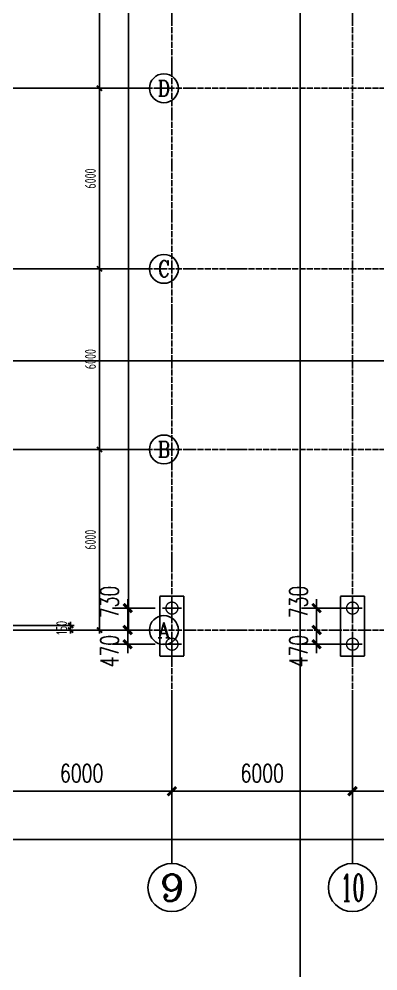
# Model space of a CAD drawing. Extents: x -1389621 to 57380, y -92505 to 283644.
# Drawn here: x -1337611 to -1325685, y -21861 to 9764 of the extents above; entities that cross this region are included whole.
import ezdxf
from ezdxf.enums import TextEntityAlignment as Align

# ---------------------------------------------------------------- set-up
doc = ezdxf.new("R2010")
doc.units = 0
doc.header["$LTSCALE"] = 100
doc.header["$MEASUREMENT"] = 0
doc.linetypes.add('DASH', pattern=[0.35, 0.25, -0.1])
doc.linetypes.add('DOTE', pattern=[2.42, 2, -0.2, 0.02, -0.2])
doc.layers.get('0').update_dxf_attribs({"linetype": 'CONTINUOUS'})
doc.layers.get('Defpoints').update_dxf_attribs({"linetype": 'CONTINUOUS'})
for name, color, linetype in [('AXIS', 3, 'CONTINUOUS'), ('AXIS_TEXT', 7, 'CONTINUOUS'), ('DIM', 3, 'CONTINUOUS'), ('DOTE', 1, 'DOTE'), ('PUB_DIM', 3, 'CONTINUOUS'), ('单桩', 6, 'CONTINUOUS'), ('承台', 2, 'CONTINUOUS'), ('短柱', 2, 'CONTINUOUS')]:
    doc.layers.add(name, color=color, linetype=linetype)
doc.styles.add('_TCH_AXIS', font='COMPLEX', dxfattribs={"bigfont": 'GBCBIG'})
doc.styles.add('_TCH_DIM_T3', font='SIMPLEX', dxfattribs={"width": 0.705882, "bigfont": 'GBCBIG'})
doc.styles.add('COMPLEX', font='COMPLEX')
doc.styles.add('DIM_FONT', font='SIMPLEX', dxfattribs={"width": 0.7, "bigfont": 'GBCBIG'})
doc.styles.add('TSSD_Dimension', font='tssdeng.shx', dxfattribs={"width": 0.7, "bigfont": 'hztxt.shx'})
doc.dimstyles.new('_TCH_ARCH&&100', dxfattribs={"dimtxt": 297.5, "dimasz": 100, "dimexe": 250, "dimexo": 300, "dimgap": 126.25, "dimtad": 1, "dimdec": 0, "dimzin": 0, "dimdsep": 46, "dimtxsty": '_TCH_DIM_T3', "dimblk": 'ARCHTICK', "dimcen": 0.09, "dimazin": 2, "dimtfac": 1, "dimtdec": 0, "dimtix": 1, "dimtmove": 2, "dimatfit": 3, "dimfxl": 0, "dimtolj": 1, "dimtzin": 0, "dimarcsym": 0})
doc.dimstyles.new('AXIS200', dxfattribs={"dimscale": 2, "dimtxt": 300, "dimasz": 1, "dimexe": 250, "dimexo": 300, "dimgap": 150, "dimtad": 1, "dimdec": 0, "dimzin": 0, "dimdsep": 46, "dimtxsty": 'DIM_FONT', "dimblk": '_DIMX', "dimcen": 0.09, "dimse1": 1, "dimse2": 1, "dimclrt": 7, "dimadec": 0, "dimazin": 0, "dimtfac": 1, "dimtdec": 0, "dimtix": 1, "dimtmove": 2, "dimatfit": 3, "dimldrblk": '_DIMX', "dimfxl": 0, "dimtolj": 1, "dimtzin": 0, "dimarcsym": 0})
doc.dimstyles.new('DIMA200', dxfattribs={"dimscale": 2, "dimtxt": 300, "dimasz": 1, "dimexe": 250, "dimexo": 300, "dimgap": 150, "dimtad": 1, "dimdec": 0, "dimzin": 0, "dimdsep": 46, "dimtxsty": 'DIM_FONT', "dimblk": '_DIMX', "dimcen": 0.09, "dimse1": 1, "dimclrt": 7, "dimadec": 0, "dimazin": 0, "dimtfac": 1, "dimtdec": 0, "dimtix": 1, "dimtmove": 2, "dimatfit": 3, "dimldrblk": '_DIMX', "dimfxl": 0, "dimtolj": 1, "dimtzin": 0, "dimarcsym": 0})
doc.dimstyles.new('DIMB200', dxfattribs={"dimscale": 2, "dimtxt": 300, "dimasz": 1, "dimexe": 250, "dimexo": 300, "dimgap": 150, "dimtad": 1, "dimdec": 0, "dimzin": 0, "dimdsep": 46, "dimtxsty": 'DIM_FONT', "dimblk": '_DIMX', "dimcen": 0.09, "dimse2": 1, "dimclrt": 7, "dimadec": 0, "dimazin": 0, "dimtfac": 1, "dimtdec": 0, "dimtix": 1, "dimtmove": 2, "dimatfit": 3, "dimldrblk": '_DIMX', "dimfxl": 0, "dimtolj": 1, "dimtzin": 0, "dimarcsym": 0})
doc.dimstyles.new('DIMN200', dxfattribs={"dimscale": 2, "dimtxt": 300, "dimasz": 1, "dimexe": 250, "dimexo": 300, "dimgap": 150, "dimtad": 1, "dimdec": 0, "dimzin": 0, "dimdsep": 46, "dimtxsty": 'DIM_FONT', "dimblk": '_DIMX', "dimcen": 0.09, "dimclrt": 7, "dimadec": 0, "dimazin": 0, "dimtfac": 1, "dimtdec": 0, "dimtix": 1, "dimtmove": 2, "dimatfit": 3, "dimldrblk": '_DIMX', "dimfxl": 0, "dimtolj": 1, "dimtzin": 0, "dimarcsym": 0})
doc.dimstyles.new('TSSD_100_100', dxfattribs={"dimtxt": 300, "dimasz": 100, "dimexe": 100, "dimexo": 250, "dimgap": 100, "dimtad": 1, "dimdec": 0, "dimzin": 0, "dimdsep": 46, "dimtxsty": 'TSSD_Dimension', "dimblk": 'ARCHTICK', "dimblk1": 'ARCHTICK', "dimblk2": 'ARCHTICK', "dimcen": 0, "dimdle": 100, "dimclrt": 7, "dimadec": 0, "dimazin": 0, "dimtfac": 1, "dimtdec": 0, "dimtix": 1, "dimtmove": 2, "dimatfit": 3, "dimfxl": 0, "dimtolj": 1, "dimtzin": 0, "dimarcsym": 0})

# ---------------------------------------------------------------- blocks, each defined once
blk = doc.blocks.new('_ArchTick')
at = {"color": 0, "linetype": 'ByBlock'}
blk.add_lwpolyline([(-0.71, -0.71, 0.5, 0.5, 0), (0.71, 0.71, 0.5, 0.5, 0)], format="xyseb", dxfattribs=at)
blk = doc.blocks.new('*D958')
at = {"layer": 'Defpoints', "color": 0, "ltscale": 100}
for p in [(-407942, 83067), (-405849, 83067), (-407942, 77067)]:
    blk.add_point(p, dxfattribs=at)
at = {"layer": 'DIM', "color": 0, "lineweight": -2, "ltscale": 100}
for p, q in [((-405849, 76947), (-405849, 83187)), ((-407642, 83067), (-405729, 83067)), ((-407642, 77067), (-405729, 77067))]:
    blk.add_line(p, q, dxfattribs=at)
at = {"layer": 'DIM', "color": 0, "lineweight": -2, "ltscale": 100, "xscale": 120, "yscale": 120, "zscale": 120}
for p, rotation in [((-405849, 83067), 90), ((-405849, 77067), 270)]:
    blk.add_blockref('_ArchTick', p, dxfattribs=dict(at, rotation=rotation))
at = {"layer": 'DIM', "color": 7, "ltscale": 100, "insert": (-406149, 80067), "char_height": 360, "attachment_point": 5, "rotation": 90, "style": 'TSSD_Dimension'}
blk.add_mtext('\\A1;6000', dxfattribs=at)
blk = doc.blocks.new('*D959')
at = {"layer": 'Defpoints', "color": 0, "ltscale": 100}
for p in [(-407942, 89067), (-405849, 89067), (-407942, 83067)]:
    blk.add_point(p, dxfattribs=at)
at = {"layer": 'DIM', "color": 0, "lineweight": -2, "ltscale": 100}
for p, q in [((-405849, 82947), (-405849, 89187)), ((-407642, 89067), (-405729, 89067)), ((-407642, 83067), (-405729, 83067))]:
    blk.add_line(p, q, dxfattribs=at)
at = {"layer": 'DIM', "color": 0, "lineweight": -2, "ltscale": 100, "xscale": 120, "yscale": 120, "zscale": 120}
for p, rotation in [((-405849, 89067), 90), ((-405849, 83067), 270)]:
    blk.add_blockref('_ArchTick', p, dxfattribs=dict(at, rotation=rotation))
at = {"layer": 'DIM', "color": 7, "ltscale": 100, "insert": (-406149, 86067), "char_height": 360, "attachment_point": 5, "rotation": 90, "style": 'TSSD_Dimension'}
blk.add_mtext('\\A1;6000', dxfattribs=at)
blk = doc.blocks.new('*D960')
at = {"layer": 'Defpoints', "color": 0, "ltscale": 100}
for p in [(-407942, 95067), (-405849, 95067), (-407942, 89067)]:
    blk.add_point(p, dxfattribs=at)
at = {"layer": 'DIM', "color": 0, "lineweight": -2, "ltscale": 100}
for p, q in [((-407642, 95067), (-405729, 95067)), ((-405849, 88947), (-405849, 95187)), ((-407642, 89067), (-405729, 89067))]:
    blk.add_line(p, q, dxfattribs=at)
at = {"layer": 'DIM', "color": 0, "lineweight": -2, "ltscale": 100, "xscale": 120, "yscale": 120, "zscale": 120}
for p, rotation in [((-405849, 95067), 90), ((-405849, 89067), 270)]:
    blk.add_blockref('_ArchTick', p, dxfattribs=dict(at, rotation=rotation))
at = {"layer": 'DIM', "color": 7, "ltscale": 100, "insert": (-406149, 92067), "char_height": 360, "attachment_point": 5, "rotation": 90, "style": 'TSSD_Dimension'}
blk.add_mtext('\\A1;6000', dxfattribs=at)
blk = doc.blocks.new('*D961')
at = {"layer": 'Defpoints', "color": 0, "ltscale": 100}
for p in [(-407942, 101067), (-405849, 101067), (-407942, 95067)]:
    blk.add_point(p, dxfattribs=at)
at = {"layer": 'DIM', "color": 0, "lineweight": -2, "ltscale": 100}
for p, q in [((-407642, 101067), (-405729, 101067)), ((-405849, 94947), (-405849, 101187)), ((-407642, 95067), (-405729, 95067))]:
    blk.add_line(p, q, dxfattribs=at)
at = {"layer": 'DIM', "color": 0, "lineweight": -2, "ltscale": 100, "xscale": 120, "yscale": 120, "zscale": 120}
for p, rotation in [((-405849, 101067), 90), ((-405849, 95067), 270)]:
    blk.add_blockref('_ArchTick', p, dxfattribs=dict(at, rotation=rotation))
at = {"layer": 'DIM', "color": 7, "ltscale": 100, "insert": (-406149, 98067), "char_height": 360, "attachment_point": 5, "rotation": 90, "style": 'TSSD_Dimension'}
blk.add_mtext('\\A1;6000', dxfattribs=at)
blk = doc.blocks.new('*D970')
at = {"layer": 'Defpoints', "color": 0, "ltscale": 100}
for p in [(-408182, 149067), (-404889, 149067), (-408182, 77067)]:
    blk.add_point(p, dxfattribs=at)
at = {"layer": 'DIM', "color": 0, "lineweight": -2, "ltscale": 100}
for p, q in [((-407882, 149067), (-404769, 149067)), ((-404889, 76947), (-404889, 149187)), ((-407882, 77067), (-404769, 77067))]:
    blk.add_line(p, q, dxfattribs=at)
at = {"layer": 'DIM', "color": 0, "lineweight": -2, "ltscale": 100, "xscale": 120, "yscale": 120, "zscale": 120}
for p, rotation in [((-404889, 149067), 90), ((-404889, 77067), 270)]:
    blk.add_blockref('_ArchTick', p, dxfattribs=dict(at, rotation=rotation))
at = {"layer": 'DIM', "color": 7, "ltscale": 100, "insert": (-405189, 113067), "char_height": 360, "attachment_point": 5, "rotation": 90, "style": 'TSSD_Dimension'}
blk.add_mtext('\\A1;72000', dxfattribs=at)
blk = doc.blocks.new('_AXISO')
blk.add_circle((0, 0), 0.5)
at = {"layer": 'AXIS_TEXT', "style": 'COMPLEX', "width": 1.041667}
blk.add_attdef('A', text='', height=0.56, dxfattribs=at).set_placement((-0.25, -0.28), (0.25, -0.28), align=Align.FIT)
blk = doc.blocks.new('*D987')
at = {"layer": 'Defpoints', "color": 0, "ltscale": 100}
for p in [(-408402, 77217), (-406809, 77217), (-408402, 77067)]:
    blk.add_point(p, dxfattribs=at)
at = {"layer": 'DIM', "color": 0, "lineweight": -2, "ltscale": 100}
for p, q in [((-408102, 77217), (-406689, 77217)), ((-406809, 77217), (-406809, 77337)), ((-406809, 77067), (-406809, 77217)), ((-408102, 77067), (-406689, 77067)), ((-406809, 77067), (-406809, 76947))]:
    blk.add_line(p, q, dxfattribs=at)
at = {"layer": 'DIM', "color": 0, "lineweight": -2, "ltscale": 100, "xscale": 120, "yscale": 120, "zscale": 120}
for p, rotation in [((-406809, 77217), 270), ((-406809, 77067), 90)]:
    blk.add_blockref('_ArchTick', p, dxfattribs=dict(at, rotation=rotation))
at = {"layer": 'DIM', "color": 7, "ltscale": 100, "insert": (-407109, 77142), "char_height": 360, "attachment_point": 5, "rotation": 90, "style": 'TSSD_Dimension'}
blk.add_mtext('\\A1;150', dxfattribs=at)
blk = doc.blocks.new('_DIMX')
blk.add_line((-150, 0), (150, 0))
at = {"const_width": 50}
blk.add_lwpolyline([(-70, -70), (70, 70)], dxfattribs=at)
blk = doc.blocks.new('*D1214')
at = {"layer": 'AXIS', "color": 0, "lineweight": -2}
for p, q in [((-1380531, -13331), (-1380531, -17990)), ((-1302531, -13331), (-1302531, -17990)), ((-1302533, -17490), (-1380529, -17490))]:
    blk.add_line(p, q, dxfattribs=at)
at = {"layer": 'Defpoints', "color": 0}
for p in [(-1380531, -12731), (-1302531, -12731), (-1380531, -17490)]:
    blk.add_point(p, dxfattribs=at)
at = {"layer": 'AXIS', "color": 0, "lineweight": -2, "xscale": 2, "yscale": 2, "zscale": 2, "rotation": 180}
blk.add_blockref('_DIMX', (-1380531, -17490), dxfattribs=at)
at = {"layer": 'AXIS', "color": 0, "lineweight": -2, "xscale": 2, "yscale": 2, "zscale": 2}
blk.add_blockref('_DIMX', (-1302531, -17490), dxfattribs=at)
at = {"layer": 'AXIS', "color": 7, "insert": (-1341531, -16890), "char_height": 600, "attachment_point": 5, "style": 'DIM_FONT'}
blk.add_mtext('\\A1;78000', dxfattribs=at)
blk = doc.blocks.new('*D1184')
at = {"layer": 'AXIS', "color": 0, "lineweight": -2}
blk.add_line((-1326533, -15890), (-1332529, -15890), dxfattribs=at)
at = {"layer": 'Defpoints', "color": 0}
for p in [(-1332531, -12731), (-1326531, -12731), (-1332531, -15890)]:
    blk.add_point(p, dxfattribs=at)
at = {"layer": 'AXIS', "color": 0, "lineweight": -2, "xscale": 2, "yscale": 2, "zscale": 2, "rotation": 180}
blk.add_blockref('_DIMX', (-1332531, -15890), dxfattribs=at)
at = {"layer": 'AXIS', "color": 0, "lineweight": -2, "xscale": 2, "yscale": 2, "zscale": 2}
blk.add_blockref('_DIMX', (-1326531, -15890), dxfattribs=at)
at = {"layer": 'AXIS', "color": 7, "insert": (-1329531, -15290), "char_height": 600, "attachment_point": 5, "style": 'DIM_FONT'}
blk.add_mtext('\\A1;6000', dxfattribs=at)
blk = doc.blocks.new('*D1185')
at = {"layer": 'AXIS', "color": 0, "lineweight": -2}
blk.add_line((-1326533, -15890), (-1332529, -15890), dxfattribs=at)
at = {"layer": 'Defpoints', "color": 0}
for p in [(-1332531, -12731), (-1326531, -12731), (-1332531, -15890)]:
    blk.add_point(p, dxfattribs=at)
at = {"layer": 'AXIS', "color": 0, "lineweight": -2, "xscale": 2, "yscale": 2, "zscale": 2, "rotation": 180}
blk.add_blockref('_DIMX', (-1332531, -15890), dxfattribs=at)
at = {"layer": 'AXIS', "color": 0, "lineweight": -2, "xscale": 2, "yscale": 2, "zscale": 2}
blk.add_blockref('_DIMX', (-1326531, -15890), dxfattribs=at)
at = {"layer": 'AXIS', "color": 7, "insert": (-1329531, -15290), "char_height": 600, "attachment_point": 5, "style": 'DIM_FONT'}
blk.add_mtext('\\A1;6000', dxfattribs=at)
blk = doc.blocks.new('*D1186')
at = {"layer": 'AXIS', "color": 0, "lineweight": -2}
blk.add_line((-1320533, -15890), (-1326529, -15890), dxfattribs=at)
at = {"layer": 'Defpoints', "color": 0}
for p in [(-1326531, -12731), (-1320531, -12731), (-1326531, -15890)]:
    blk.add_point(p, dxfattribs=at)
at = {"layer": 'AXIS', "color": 0, "lineweight": -2, "xscale": 2, "yscale": 2, "zscale": 2, "rotation": 180}
blk.add_blockref('_DIMX', (-1326531, -15890), dxfattribs=at)
at = {"layer": 'AXIS', "color": 0, "lineweight": -2, "xscale": 2, "yscale": 2, "zscale": 2}
blk.add_blockref('_DIMX', (-1320531, -15890), dxfattribs=at)
at = {"layer": 'AXIS', "color": 7, "insert": (-1323531, -15290), "char_height": 600, "attachment_point": 5, "style": 'DIM_FONT'}
blk.add_mtext('\\A1;6000', dxfattribs=at)
blk = doc.blocks.new('*D1195')
at = {"layer": 'AXIS', "color": 0, "lineweight": -2}
blk.add_line((-1332533, -15890), (-1338529, -15890), dxfattribs=at)
at = {"layer": 'Defpoints', "color": 0}
for p in [(-1338531, -12731), (-1332531, -12731), (-1338531, -15890)]:
    blk.add_point(p, dxfattribs=at)
at = {"layer": 'AXIS', "color": 0, "lineweight": -2, "xscale": 2, "yscale": 2, "zscale": 2, "rotation": 180}
blk.add_blockref('_DIMX', (-1338531, -15890), dxfattribs=at)
at = {"layer": 'AXIS', "color": 0, "lineweight": -2, "xscale": 2, "yscale": 2, "zscale": 2}
blk.add_blockref('_DIMX', (-1332531, -15890), dxfattribs=at)
at = {"layer": 'AXIS', "color": 7, "insert": (-1335531, -15290), "char_height": 600, "attachment_point": 5, "style": 'DIM_FONT'}
blk.add_mtext('\\A1;6000', dxfattribs=at)
blk = doc.blocks.new('U_B0HTE')
at = {"layer": '单桩'}
for p, q in [((0, 269.25), (0, -269.25)), ((-269.25, 0), (269.25, 0))]:
    blk.add_line(p, q, dxfattribs=at)
at = {"layer": '单桩', "const_width": 38.5}
blk.add_lwpolyline([(-169.25, 0, 1), (169.25, 0, 1)], format="xyb", close=True, dxfattribs=at)
at = {"style": 'DIM_FONT', "width": 0.8, "flags": 9}
for tag in ['YSIZE', 'XSIZE']:
    blk.add_attdef(tag, (0, 0), '', height=0.5, dxfattribs=at)
blk = doc.blocks.new('*D1111')
at = {"layer": 'Defpoints', "color": 0}
for p in [(-1334001, -9806), (-1332491, -9806), (-1332491, -10536)]:
    blk.add_point(p, dxfattribs=at)
at = {"layer": 'PUB_DIM', "color": 0, "lineweight": -2}
for p, q in [((-1333091, -9806), (-1334501, -9806)), ((-1334001, -10534), (-1334001, -9808))]:
    blk.add_line(p, q, dxfattribs=at)
at = {"layer": 'PUB_DIM', "color": 0, "lineweight": -2, "xscale": 2, "yscale": 2, "zscale": 2}
for p, rotation in [((-1334001, -9806), 90), ((-1334001, -10536), 270)]:
    blk.add_blockref('_DIMX', p, dxfattribs=dict(at, rotation=rotation))
at = {"layer": 'PUB_DIM', "color": 7, "insert": (-1334601, -9604), "char_height": 600, "attachment_point": 5, "rotation": 90, "style": 'DIM_FONT'}
blk.add_mtext('\\A1;730', dxfattribs=at)
blk = doc.blocks.new('*D1112')
at = {"layer": 'Defpoints', "color": 0}
for p in [(-1334001, -10536), (-1332491, -10536), (-1332491, -11006)]:
    blk.add_point(p, dxfattribs=at)
at = {"layer": 'PUB_DIM', "color": 0, "lineweight": -2}
for p, q in [((-1334001, -10534), (-1334001, -10532)), ((-1334001, -11006), (-1334001, -10536)), ((-1333091, -11006), (-1334501, -11006)), ((-1334001, -11008), (-1334001, -11010))]:
    blk.add_line(p, q, dxfattribs=at)
at = {"layer": 'PUB_DIM', "color": 0, "lineweight": -2, "xscale": 2, "yscale": 2, "zscale": 2}
for p, rotation in [((-1334001, -10536), 270), ((-1334001, -11006), 90)]:
    blk.add_blockref('_DIMX', p, dxfattribs=dict(at, rotation=rotation))
at = {"layer": 'PUB_DIM', "color": 7, "insert": (-1334601, -11236), "char_height": 600, "attachment_point": 5, "rotation": 90, "style": 'DIM_FONT'}
blk.add_mtext('\\A1;470', dxfattribs=at)
blk = doc.blocks.new('*D1121')
at = {"layer": 'Defpoints', "color": 0}
for p in [(-1327723, -10536), (-1326213, -10536), (-1326213, -11006)]:
    blk.add_point(p, dxfattribs=at)
at = {"layer": 'PUB_DIM', "color": 0, "lineweight": -2}
for p, q in [((-1327723, -10534), (-1327723, -10532)), ((-1327723, -11006), (-1327723, -10536)), ((-1326813, -11006), (-1328223, -11006)), ((-1327723, -11008), (-1327723, -11010))]:
    blk.add_line(p, q, dxfattribs=at)
at = {"layer": 'PUB_DIM', "color": 0, "lineweight": -2, "xscale": 2, "yscale": 2, "zscale": 2}
for p, rotation in [((-1327723, -10536), 270), ((-1327723, -11006), 90)]:
    blk.add_blockref('_DIMX', p, dxfattribs=dict(at, rotation=rotation))
at = {"layer": 'PUB_DIM', "color": 7, "insert": (-1328323, -11236), "char_height": 600, "attachment_point": 5, "rotation": 90, "style": 'DIM_FONT'}
blk.add_mtext('\\A1;470', dxfattribs=at)
blk = doc.blocks.new('*D1122')
at = {"layer": 'Defpoints', "color": 0}
for p in [(-1327723, -9806), (-1326213, -9806), (-1326213, -10536)]:
    blk.add_point(p, dxfattribs=at)
at = {"layer": 'PUB_DIM', "color": 0, "lineweight": -2}
for p, q in [((-1326813, -9806), (-1328223, -9806)), ((-1327723, -10534), (-1327723, -9808))]:
    blk.add_line(p, q, dxfattribs=at)
at = {"layer": 'PUB_DIM', "color": 0, "lineweight": -2, "xscale": 2, "yscale": 2, "zscale": 2}
for p, rotation in [((-1327723, -9806), 90), ((-1327723, -10536), 270)]:
    blk.add_blockref('_DIMX', p, dxfattribs=dict(at, rotation=rotation))
at = {"layer": 'PUB_DIM', "color": 7, "insert": (-1328323, -9604), "char_height": 600, "attachment_point": 5, "rotation": 90, "style": 'DIM_FONT'}
blk.add_mtext('\\A1;730', dxfattribs=at)
blk = doc.blocks.new('*D1046')
at = {"layer": 'Defpoints', "color": 0}
for p in [(-1302531, -1589), (-1374531, -6946), (-1302531, -6946)]:
    blk.add_point(p, dxfattribs=at)
at = {"layer": 'PUB_DIM', "color": 0, "lineweight": -2}
for p, q in [((-1374531, -6646), (-1374531, -1339)), ((-1302531, -6646), (-1302531, -1339)), ((-1374531, -1589), (-1302531, -1589))]:
    blk.add_line(p, q, dxfattribs=at)
at = {"layer": 'PUB_DIM', "color": 0, "lineweight": -2, "xscale": 100, "yscale": 100, "zscale": 100, "rotation": 180}
blk.add_blockref('_ArchTick', (-1374531, -1589), dxfattribs=at)
at = {"layer": 'PUB_DIM', "color": 0, "lineweight": -2, "xscale": 100, "yscale": 100, "zscale": 100}
blk.add_blockref('_ArchTick', (-1302531, -1589), dxfattribs=at)
at = {"layer": 'PUB_DIM', "color": 0, "insert": (-1338531, -1314), "char_height": 297.5, "attachment_point": 5, "style": '_TCH_DIM_T3'}
blk.add_mtext('\\A1;72000', dxfattribs=at)
blk = doc.blocks.new('A$C1196324F')
at = {"layer": 'AXIS'}
for p, q in [((45639.7, 23757.3), (49394.4, 23757.3)), ((45639.7, 17757.3), (49394.4, 17757.3)), ((45639.7, 11757.3), (49394.4, 11757.3)), ((45639.7, 5757.3), (49394.4, 5757.3))]:
    blk.add_line(p, q, dxfattribs=at)
at = {"layer": 'DOTE', "linetype": 'DOTE', "ltscale": 10}
for p, q in [((45639.7, 23757.3), (4217.7, 23757.3)), ((45639.7, 17757.3), (4217.7, 17757.3)), ((45639.7, 11757.3), (4217.7, 11757.3)), ((45639.7, 5757.3), (4217.7, 5757.3)), ((45639.7, 5907.3), (8539.7, 5907.3))]:
    blk.add_line(p, q, dxfattribs=at)
at = {"layer": 'AXIS'}
ref = blk.add_blockref('_AXISO', (49874.4, 23757.3), dxfattribs=dict(at, xscale=960, yscale=960, zscale=960))
ref.add_attrib('A', 'D', dxfattribs={"layer": 'AXIS_TEXT', "ltscale": 0.5, "height": 522.3, "style": '_TCH_AXIS'}).set_placement((49662.9, 23496.2), (50085.8, 23496.2), align=Align.FIT)
ref = blk.add_blockref('_AXISO', (49874.4, 17757.3), dxfattribs=dict(at, xscale=960, yscale=960, zscale=960))
ref.add_attrib('A', 'C', dxfattribs={"layer": 'AXIS_TEXT', "ltscale": 0.5, "height": 546.8, "style": '_TCH_AXIS'}).set_placement((49679.1, 17483.9), (50069.6, 17483.9), align=Align.FIT)
ref = blk.add_blockref('_AXISO', (49874.4, 11757.3), dxfattribs=dict(at, xscale=960, yscale=960, zscale=960))
ref.add_attrib('A', 'B', dxfattribs={"layer": 'AXIS_TEXT', "ltscale": 0.5, "height": 522.3, "style": '_TCH_AXIS'}).set_placement((49662.9, 11496.2), (50085.8, 11496.2), align=Align.FIT)
ref = blk.add_blockref('_AXISO', (49874.4, 5757.3), dxfattribs=dict(at, xscale=960, yscale=960, zscale=960))
ref.add_attrib('A', 'A', dxfattribs={"layer": 'AXIS_TEXT', "ltscale": 0.5, "height": 510.2, "style": '_TCH_AXIS'}).set_placement((49655.7, 5502.2), (50093, 5502.2), align=Align.FIT)
at = {"layer": 'DIM', "ltscale": 100}
for p1, p2, distance, picture, middle in [((45399.7, 5757.3), (45399.7, 77757.3), -3292.9, '*D970', (48392.6, 41757.3)), ((45639.7, 23757.3), (45639.7, 29757.3), -2092.9, '*D961', (47432.6, 26757.3)), ((45639.7, 17757.3), (45639.7, 23757.3), -2092.9, '*D960', (47432.6, 20757.3)), ((45639.7, 11757.3), (45639.7, 17757.3), -2092.9, '*D959', (47432.6, 14757.3)), ((45639.7, 5757.3), (45639.7, 11757.3), -2092.9, '*D958', (47432.6, 8757.3))]:
    dim = blk.add_aligned_dim(p1=p1, p2=p2, distance=distance, dimstyle='TSSD_100_100', override={"dimscale": 1.2}, dxfattribs=at)
    dim.commit()
    dim.dimension.update_dxf_attribs({"geometry": picture, "text_midpoint": middle, "insert": (453582, -71309.2)})
dim = blk.add_aligned_dim(p1=(45179.7, 5757.3), p2=(45179.7, 5907.3), distance=-1592.9, text='150', dimstyle='TSSD_100_100', override={"dimscale": 1.2}, dxfattribs=at)
dim.commit()
dim.dimension.update_dxf_attribs({"geometry": '*D987', "text_midpoint": (46472.6, 5832.3), "insert": (453582, -71309.2)})

msp = doc.modelspace()

# ---------------------------------------------------------------- linework, layer by layer
at = {"ltscale": 100}
msp.add_line((-1328270.64, 88641.118), (-1328270.64, -92505.083), dxfattribs=at)
at = {"layer": 'AXIS'}
for p, q in [((-1332530.64, -18289.52), (-1332530.64, -12730.667)), ((-1326530.64, -18289.52), (-1326530.64, -12730.667))]:
    msp.add_line(p, q, dxfattribs=at)
at = {"layer": 'DOTE'}
for p, q in [((-1332530.64, -12730.667), (-1332530.64, 62464.148)), ((-1326530.64, -12730.667), (-1326530.64, 62464.148)), ((-1326530.64, -12730.667), (-1326530.64, 62464.148)), ((-1381530.64, 7464.148), (-1301530.64, 7464.148)), ((-1381530.64, 1464.148), (-1301530.64, 1464.148)), ((-1381530.64, -4535.852), (-1301530.64, -4535.852)), ((-1381530.64, -10535.852), (-1301530.64, -10535.852))]:
    msp.add_line(p, q, dxfattribs=at)
at = {"layer": '承台', "linetype": 'DASH'}
for p, q in [((-1332930.64, -11405.852), (-1332930.64, -9405.852)), ((-1332930.64, -9405.852), (-1332130.64, -9405.852)), ((-1332130.64, -9405.852), (-1332130.64, -11405.852)), ((-1326930.64, -9405.852), (-1326130.64, -9405.852)), ((-1326930.64, -11405.852), (-1326930.64, -9405.852)), ((-1326130.64, -9405.852), (-1326130.64, -11405.852)), ((-1332130.64, -11405.852), (-1332930.64, -11405.852)), ((-1326130.64, -11405.852), (-1326930.64, -11405.852))]:
    msp.add_line(p, q, dxfattribs=at)

# ---------------------------------------------------------------- block references
at = {"layer": 'AXIS'}
ref = msp.add_blockref('_AXISO', (-1332530.64, -19089.52), dxfattribs=dict(at, xscale=1600, yscale=1600, zscale=1600))
ref.add_attrib('A', '9', dxfattribs={"layer": 'AXIS_TEXT', "height": 896, "style": 'COMPLEX', "width": 1.339286}).set_placement((-1332930.64, -19537.52), (-1332130.64, -19537.52), align=Align.FIT)
ref = msp.add_blockref('_AXISO', (-1326530.64, -19089.52), dxfattribs=dict(at, xscale=1600, yscale=1600, zscale=1600))
ref.add_attrib('A', '10', dxfattribs={"layer": 'AXIS_TEXT', "height": 896, "style": 'COMPLEX', "width": 0.646552}).set_placement((-1326930.64, -19537.52), (-1326130.64, -19537.52), align=Align.FIT)
at = {"layer": '单桩', "xscale": 1.18, "yscale": 1.18, "zscale": 1.18, "rotation": 180}
for p in [(-1332530.64, -9805.852), (-1326530.64, -9805.852), (-1332530.64, -11005.852), (-1326530.64, -11005.852)]:
    msp.add_blockref('U_B0HTE', p, dxfattribs=at)
at = {"layer": '短柱', "ltscale": 100}
msp.add_blockref('A$C1196324F', (-1382670.382, -16293.201), dxfattribs=at)

# ---------------------------------------------------------------- dimensions: what is measured, and where the dimension line sits
at = {"layer": 'AXIS'}
dim = msp.add_aligned_dim(p1=(-1302530.64, -12730.667), p2=(-1380530.64, -12730.667), distance=4758.853, dimstyle='DIMN200', dxfattribs=at)
dim.commit()
dim.dimension.update_dxf_attribs({"geometry": '*D1214', "text_midpoint": (-1341530.64, -16889.52)})
for base, p1, p2, picture, middle in [((-1338530.64, -15889.52), (-1332530.64, -12730.667), (-1338530.64, -12730.667), '*D1195', (-1335530.64, -15289.52)), ((-1332530.64, -15889.52), (-1326530.64, -12730.667), (-1332530.64, -12730.667), '*D1184', (-1329530.64, -15289.52)), ((-1332530.64, -15889.52), (-1326530.64, -12730.667), (-1332530.64, -12730.667), '*D1185', (-1329530.64, -15289.52)), ((-1326530.64, -15889.52), (-1320530.64, -12730.667), (-1326530.64, -12730.667), '*D1186', (-1323530.64, -15289.52))]:
    dim = msp.add_linear_dim(base=base, p1=p1, p2=p2, dimstyle='AXIS200', dxfattribs=at)
    dim.commit()
    dim.dimension.update_dxf_attribs({"geometry": picture, "text_midpoint": middle})
at = {"layer": 'PUB_DIM'}
dim = msp.add_aligned_dim(p1=(-1374530.64, -6945.896), p2=(-1302530.64, -6945.896), distance=5356.446, text='72000', dimstyle='_TCH_ARCH&&100', dxfattribs=at)
dim.commit()
dim.dimension.update_dxf_attribs({"geometry": '*D1046', "text_midpoint": (-1338530.64, -1314.449)})
for base, p1, p2, dimstyle, picture, middle in [((-1334000.538, -9805.855), (-1332490.585, -10535.855), (-1332490.585, -9805.855), 'DIMA200', '*D1111', (-1334600.538, -9604.283)), ((-1327722.878, -9805.855), (-1326212.925, -10535.855), (-1326212.925, -9805.855), 'DIMA200', '*D1122', (-1328322.878, -9604.283)), ((-1334000.538, -10535.855), (-1332490.585, -11005.855), (-1332490.585, -10535.855), 'DIMB200', '*D1112', (-1334600.538, -11235.722)), ((-1327722.878, -10535.855), (-1326212.925, -11005.855), (-1326212.925, -10535.855), 'DIMB200', '*D1121', (-1328322.878, -11235.722))]:
    dim = msp.add_linear_dim(base=base, p1=p1, p2=p2, angle=90, dimstyle=dimstyle, dxfattribs=at)
    dim.commit()
    dim.dimension.update_dxf_attribs({"geometry": picture, "text_midpoint": middle, "dimtype": 161})

doc.saveas('drawing.dxf')
